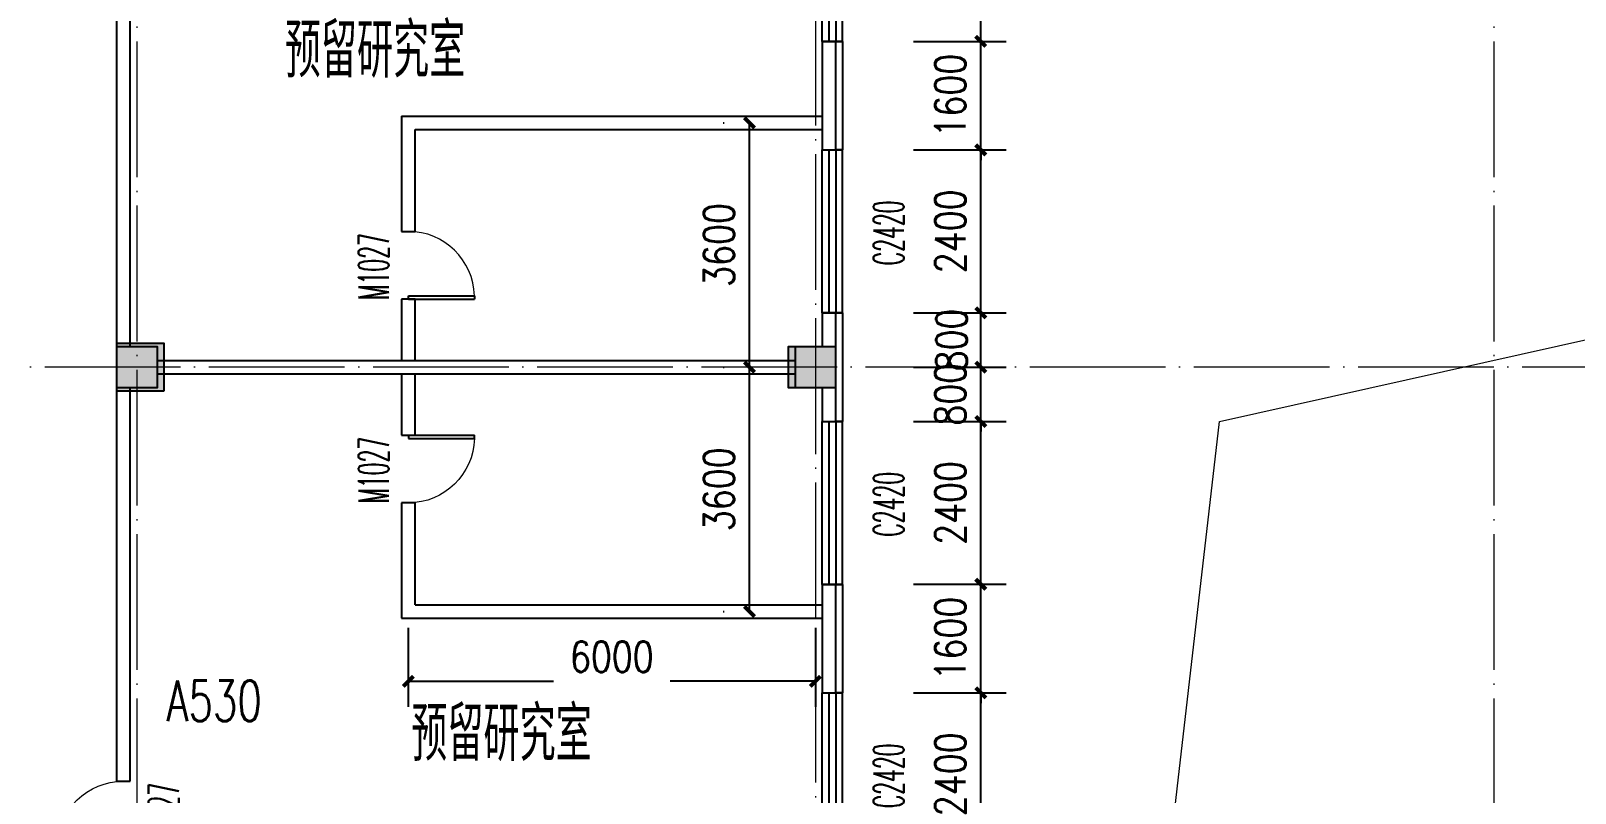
# Model space of a CAD drawing. Extents: x 1417642 to 3570900, y 124798 to 1191112.
# Drawn here: x 1455839 to 1478603, y 202557 to 213787 of the extents above; entities that cross this region are included whole.
import ezdxf

# ---------------------------------------------------------------- set-up
doc = ezdxf.new("R2010")
doc.units = 0
doc.header["$LTSCALE"] = 1000
doc.header["$MEASUREMENT"] = 0
doc.linetypes.add('DOTE', pattern=[2.42, 2, -0.2, 0.02, -0.2])
doc.layers.get('0').update_dxf_attribs({"linetype": 'CONTINUOUS'})
doc.layers.get('Defpoints').update_dxf_attribs({"linetype": 'CONTINUOUS'})
for name, color, linetype in [('colu', 2, 'CONTINUOUS'), ('COLUMN', 9, 'CONTINUOUS'), ('DOTE', 1, 'DOTE'), ('PUB_DIM', 3, 'CONTINUOUS'), ('PUB_HATCH', 8, 'CONTINUOUS'), ('PUB_TEXT', 40, 'CONTINUOUS'), ('STAIR', 2, 'CONTINUOUS'), ('SURFACE', 6, 'CONTINUOUS'), ('tiaozheng', 20, 'CONTINUOUS'), ('WALL', 4, 'CONTINUOUS'), ('WALL-MOVE', 6, 'CONTINUOUS'), ('WINDOW', 2, 'CONTINUOUS'), ('WINDOW_TEXT', 7, 'CONTINUOUS'), ('填充', 252, 'CONTINUOUS'), ('柱填充', 8, 'CONTINUOUS')]:
    doc.layers.add(name, color=color, linetype=linetype)
doc.styles.add('_TCH_WINDOW', font='ROMANS.shx', dxfattribs={"width": 0.7, "height": 400, "bigfont": 'Z.shx'})
doc.styles.add('DIM_FONT', font='SIMPLEX.shx', dxfattribs={"width": 0.8})
doc.styles.add('Z', font='ROMANS', dxfattribs={"width": 0.7, "bigfont": 'Z'})
doc.dimstyles.new('DIMN150', dxfattribs={"dimscale": 1.5, "dimtxt": 300, "dimasz": 100, "dimexe": 250, "dimexo": 300, "dimgap": 150, "dimtad": 1, "dimdec": 0, "dimzin": 0, "dimdsep": 46, "dimtxsty": 'DIM_FONT', "dimblk": 'ARCHTICK', "dimcen": 0.09, "dimdle": 1.5, "dimclrt": 7, "dimazin": 2, "dimtfac": 1, "dimtdec": 0, "dimtix": 1, "dimtmove": 2, "dimatfit": 3, "dimldrblk": 'ARCHTICK', "dimfxl": 1, "dimtolj": 1, "dimtzin": 0, "dimarcsym": 0})

# ---------------------------------------------------------------- blocks, each defined once
blk = doc.blocks.new('896')
at = {"layer": '柱填充'}
h = blk.add_hatch(color=256, dxfattribs=at)
h.paths.add_polyline_path([(1580873, 568265), (1580873, 568965), (1580273, 568965), (1580273, 568265)])
h.paths.add_polyline_path([(1572873, 568265), (1572873, 568965), (1572273, 568965), (1572273, 568265)])
h.paths.add_polyline_path([(1564873, 568265), (1564873, 568965), (1564273, 568965), (1564273, 568265)])
h.paths.add_polyline_path([(1556873, 568265), (1556873, 568965), (1556273, 568965), (1556273, 568265)])
h.paths.add_polyline_path([(1546873, 568265), (1546873, 568965), (1546273, 568965), (1546273, 568265)])
h.paths.add_polyline_path([(1536873, 568265), (1536873, 568965), (1536273, 568965), (1536273, 568265)])
h.paths.add_polyline_path([(1533273, 568265), (1533273, 568965), (1532673, 568965), (1532673, 568265)])
h.paths.add_polyline_path([(1523273, 568365), (1523273, 568965), (1522673, 568965), (1522673, 568365)])
h.paths.add_polyline_path([(1590123, 558965), (1589423, 558965), (1589423, 558365), (1590123, 558365)])
h.paths.add_polyline_path([(1580923, 558365), (1580923, 559065), (1580223, 559065), (1580223, 558365)])
h.paths.add_polyline_path([(1572923, 558365), (1572923, 559065), (1572223, 559065), (1572223, 558365)])
h.paths.add_polyline_path([(1564923, 558365), (1564923, 559065), (1564223, 559065), (1564223, 558365)])
h.paths.add_polyline_path([(1556923, 558365), (1556923, 559065), (1556223, 559065), (1556223, 558365)])
h.paths.add_polyline_path([(1546923, 558365), (1546923, 559065), (1546223, 559065), (1546223, 558365)])
h.paths.add_polyline_path([(1536873, 558365), (1536873, 558965), (1536273, 558965), (1536273, 558365)])
h.paths.add_polyline_path([(1533273, 558365), (1533273, 558965), (1532673, 558965), (1532673, 558365)])
h.paths.add_polyline_path([(1523372, 558965), (1522672, 558965), (1522672, 558365), (1523372, 558365)])
h.paths.add_polyline_path([(1590123, 554765), (1590123, 555365), (1589523, 555365), (1589523, 554765)])
h.paths.add_polyline_path([(1580873, 554765), (1580873, 555365), (1580273, 555365), (1580273, 554765)])
h.paths.add_polyline_path([(1572873, 554765), (1572873, 555365), (1572273, 555365), (1572273, 554765)])
h.paths.add_polyline_path([(1564873, 554765), (1564873, 555365), (1564273, 555365), (1564273, 554765)])
h.paths.add_polyline_path([(1556873, 554765), (1556873, 555365), (1556273, 555365), (1556273, 554765)])
h.paths.add_polyline_path([(1546873, 554765), (1546873, 555365), (1546273, 555365), (1546273, 554765)])
h.paths.add_polyline_path([(1536873, 554765), (1536873, 555365), (1536273, 555365), (1536273, 554765)])
h.paths.add_polyline_path([(1533273, 554765), (1533273, 555365), (1532673, 555365), (1532673, 554765)])
h.paths.add_polyline_path([(1523372, 555365), (1522672, 555365), (1522672, 554765), (1523372, 554765)])
h.paths.add_polyline_path([(1590123, 546765), (1590123, 547365), (1589523, 547365), (1589523, 546765)])
h.paths.add_polyline_path([(1580873, 546765), (1580873, 547365), (1580273, 547365), (1580273, 546765)])
h.paths.add_polyline_path([(1572873, 546765), (1572873, 547365), (1572273, 547365), (1572273, 546765)])
h.paths.add_polyline_path([(1564873, 546765), (1564873, 547365), (1564273, 547365), (1564273, 546765)])
h.paths.add_polyline_path([(1556873, 546765), (1556873, 547365), (1556273, 547365), (1556273, 546765)])
h.paths.add_polyline_path([(1546873, 546715), (1546873, 547415), (1546173, 547415), (1546173, 546715)])
h.paths.add_polyline_path([(1536973, 546715), (1536973, 547415), (1536273, 547415), (1536273, 546715)])
h.paths.add_polyline_path([(1533273, 546715), (1533273, 547415), (1532573, 547415), (1532573, 546715)])
h.paths.add_polyline_path([(1523372, 547365), (1522672, 547365), (1522672, 546765), (1523372, 546765)])
h.paths.add_polyline_path([(1546873, 539365), (1546173, 539365), (1546173, 538765), (1546873, 538765)])
h.paths.add_polyline_path([(1536973, 538715), (1536973, 539415), (1536273, 539415), (1536273, 538715)])
h.paths.add_polyline_path([(1533273, 538715), (1533273, 539415), (1532573, 539415), (1532573, 538715)])
h.paths.add_polyline_path([(1523372, 539365), (1522672, 539365), (1522672, 538765), (1523372, 538765)])
h.paths.add_polyline_path([(1546873, 531365), (1546173, 531365), (1546173, 530765), (1546873, 530765)])
h.paths.add_polyline_path([(1536973, 530715), (1536973, 531415), (1536273, 531415), (1536273, 530715)])
h.paths.add_polyline_path([(1533273, 530715), (1533273, 531415), (1532573, 531415), (1532573, 530715)])
h.paths.add_polyline_path([(1523372, 531365), (1522672, 531365), (1522672, 530765), (1523372, 530765)])
h.paths.add_polyline_path([(1546873, 523365), (1546173, 523365), (1546173, 522765), (1546873, 522765)])
h.paths.add_polyline_path([(1536973, 522715), (1536973, 523415), (1536273, 523415), (1536273, 522715)])
h.paths.add_polyline_path([(1533273, 522715), (1533273, 523415), (1532573, 523415), (1532573, 522715)])
h.paths.add_polyline_path([(1523372, 523365), (1522672, 523365), (1522672, 522765), (1523372, 522765)])
h.paths.add_polyline_path([(1546873, 515365), (1546173, 515365), (1546173, 514765), (1546873, 514765)])
h.paths.add_polyline_path([(1536973, 514715), (1536973, 515415), (1536273, 515415), (1536273, 514715)])
h.paths.add_polyline_path([(1533273, 514715), (1533273, 515415), (1532573, 515415), (1532573, 514715)])
h.paths.add_polyline_path([(1523372, 515365), (1522672, 515365), (1522672, 514765), (1523372, 514765)])
h.paths.add_polyline_path([(1546873, 507365), (1546173, 507365), (1546173, 506765), (1546873, 506765)])
h.paths.add_polyline_path([(1536973, 506715), (1536973, 507415), (1536273, 507415), (1536273, 506715)])
h.paths.add_polyline_path([(1533273, 506715), (1533273, 507415), (1532573, 507415), (1532573, 506715)])
h.paths.add_polyline_path([(1523372, 507365), (1522672, 507365), (1522672, 506765), (1523372, 506765)])
h.paths.add_polyline_path([(1546873, 499365), (1546173, 499365), (1546173, 498765), (1546873, 498765)])
h.paths.add_polyline_path([(1536973, 498715), (1536973, 499415), (1536273, 499415), (1536273, 498715)])
h.paths.add_polyline_path([(1533273, 498715), (1533273, 499415), (1532573, 499415), (1532573, 498715)])
h.paths.add_polyline_path([(1523372, 499365), (1522672, 499365), (1522672, 498765), (1523372, 498765)])
h.paths.add_polyline_path([(1546873, 490765), (1546873, 491365), (1546273, 491365), (1546273, 490765)])
h.paths.add_polyline_path([(1536873, 490765), (1536873, 491365), (1536273, 491365), (1536273, 490765)])
h.paths.add_polyline_path([(1533273, 490765), (1533273, 491365), (1532673, 491365), (1532673, 490765)])
h.paths.add_polyline_path([(1523273, 490765), (1523273, 491365), (1522673, 491365), (1522673, 490765)])
at = {"layer": 'colu'}
for points in [[(1536973, 538715), (1536973, 539415), (1536273, 539415), (1536273, 538715)], [(1546873, 539365), (1546173, 539365), (1546173, 538765), (1546873, 538765)]]:
    blk.add_lwpolyline(points, close=True, dxfattribs=at)
blk = doc.blocks.new('_ArchTick')
at = {"color": 0, "linetype": 'ByBlock', "const_width": 0.4}
blk.add_lwpolyline([(-0.5, -0.5), (0.5, 0.5)], dxfattribs=at)
blk = doc.blocks.new('*D361')
at = {"layer": 'Defpoints', "color": 0}
for p in [(1461403, 205440), (1467403, 205440), (1467403, 204204)]:
    blk.add_point(p, dxfattribs=at)
at = {"layer": 'PUB_DIM', "color": 0, "lineweight": -2}
for p, q in [((1461403, 204990), (1461403, 203829)), ((1467403, 204990), (1467403, 203829)), ((1461401, 204204), (1463544, 204204)), ((1467405, 204204), (1465262, 204204))]:
    blk.add_line(p, q, dxfattribs=at)
at = {"layer": 'PUB_DIM', "color": 0, "lineweight": -2, "xscale": 150, "yscale": 150, "zscale": 150, "rotation": 180}
blk.add_blockref('_ArchTick', (1461403, 204204), dxfattribs=at)
at = {"layer": 'PUB_DIM', "color": 0, "lineweight": -2, "xscale": 150, "yscale": 150, "zscale": 150}
blk.add_blockref('_ArchTick', (1467403, 204204), dxfattribs=at)
at = {"layer": 'PUB_DIM', "color": 7, "insert": (1464403, 204565), "char_height": 450, "attachment_point": 5, "style": 'DIM_FONT'}
blk.add_mtext('\\A1;6000', dxfattribs=at)
blk = doc.blocks.new('*D362')
at = {"layer": 'Defpoints', "color": 0}
for p in [(1466433, 208833), (1466493, 208833), (1466493, 205233)]:
    blk.add_point(p, dxfattribs=at)
at = {"layer": 'PUB_DIM', "color": 0, "lineweight": -2}
for p, q in [((1466043, 208833), (1466058, 208833)), ((1466433, 205230), (1466433, 208835)), ((1466043, 205233), (1466058, 205233))]:
    blk.add_line(p, q, dxfattribs=at)
at = {"layer": 'PUB_DIM', "color": 0, "lineweight": -2, "xscale": 150, "yscale": 150, "zscale": 150}
for p, rotation in [((1466433, 208833), 90), ((1466433, 205233), 270)]:
    blk.add_blockref('_ArchTick', p, dxfattribs=dict(at, rotation=rotation))
at = {"layer": 'PUB_DIM', "color": 7, "insert": (1465983, 207033), "char_height": 450, "attachment_point": 5, "rotation": 90, "style": 'DIM_FONT'}
blk.add_mtext('\\A1;3600', dxfattribs=at)
blk = doc.blocks.new('*D363')
at = {"layer": 'Defpoints', "color": 0}
for p in [(1466433, 212433), (1466493, 212433), (1466493, 208833)]:
    blk.add_point(p, dxfattribs=at)
at = {"layer": 'PUB_DIM', "color": 0, "lineweight": -2}
for p, q in [((1466043, 212433), (1466058, 212433)), ((1466433, 208830), (1466433, 212435)), ((1466043, 208833), (1466058, 208833))]:
    blk.add_line(p, q, dxfattribs=at)
at = {"layer": 'PUB_DIM', "color": 0, "lineweight": -2, "xscale": 150, "yscale": 150, "zscale": 150}
for p, rotation in [((1466433, 212433), 90), ((1466433, 208833), 270)]:
    blk.add_blockref('_ArchTick', p, dxfattribs=dict(at, rotation=rotation))
at = {"layer": 'PUB_DIM', "color": 7, "insert": (1465983, 210633), "char_height": 450, "attachment_point": 5, "rotation": 90, "style": 'DIM_FONT'}
blk.add_mtext('\\A1;3600', dxfattribs=at)
blk = doc.blocks.new('*D594')
at = {"layer": 'Defpoints', "color": 0}
for p in [(1468402, 204033), (1469842, 204033), (1468402, 201633)]:
    blk.add_point(p, dxfattribs=at)
at = {"layer": 'PUB_DIM', "color": 0, "lineweight": -2}
for p, q in [((1468852, 204033), (1470217, 204033)), ((1469842, 201630), (1469842, 204035)), ((1468852, 201633), (1470217, 201633))]:
    blk.add_line(p, q, dxfattribs=at)
at = {"layer": 'PUB_DIM', "color": 0, "lineweight": -2, "xscale": 150, "yscale": 150, "zscale": 150}
for p, rotation in [((1469842, 204033), 90), ((1469842, 201633), 270)]:
    blk.add_blockref('_ArchTick', p, dxfattribs=dict(at, rotation=rotation))
at = {"layer": 'PUB_DIM', "color": 7, "insert": (1469392, 202833), "char_height": 450, "attachment_point": 5, "rotation": 90, "style": 'DIM_FONT'}
blk.add_mtext('\\A1;2400', dxfattribs=at)
blk = doc.blocks.new('*D595')
at = {"layer": 'Defpoints', "color": 0}
for p in [(1468402, 205633), (1469842, 205633), (1468402, 204033)]:
    blk.add_point(p, dxfattribs=at)
at = {"layer": 'PUB_DIM', "color": 0, "lineweight": -2}
for p, q in [((1468852, 205633), (1470217, 205633)), ((1469842, 205633), (1469842, 205783)), ((1469842, 204033), (1469842, 205633)), ((1468852, 204033), (1470217, 204033)), ((1469842, 204033), (1469842, 203883))]:
    blk.add_line(p, q, dxfattribs=at)
at = {"layer": 'PUB_DIM', "color": 0, "lineweight": -2, "xscale": 150, "yscale": 150, "zscale": 150}
for p, rotation in [((1469842, 205633), 270), ((1469842, 204033), 90)]:
    blk.add_blockref('_ArchTick', p, dxfattribs=dict(at, rotation=rotation))
at = {"layer": 'PUB_DIM', "color": 7, "insert": (1469392, 204833), "char_height": 450, "attachment_point": 5, "rotation": 90, "style": 'DIM_FONT'}
blk.add_mtext('\\A1;1600', dxfattribs=at)
blk = doc.blocks.new('*D596')
at = {"layer": 'Defpoints', "color": 0}
for p in [(1468402, 208033), (1469842, 208033), (1468402, 205633)]:
    blk.add_point(p, dxfattribs=at)
at = {"layer": 'PUB_DIM', "color": 0, "lineweight": -2}
for p, q in [((1468852, 208033), (1470217, 208033)), ((1469842, 205630), (1469842, 208035)), ((1468852, 205633), (1470217, 205633))]:
    blk.add_line(p, q, dxfattribs=at)
at = {"layer": 'PUB_DIM', "color": 0, "lineweight": -2, "xscale": 150, "yscale": 150, "zscale": 150}
for p, rotation in [((1469842, 208033), 90), ((1469842, 205633), 270)]:
    blk.add_blockref('_ArchTick', p, dxfattribs=dict(at, rotation=rotation))
at = {"layer": 'PUB_DIM', "color": 7, "insert": (1469392, 206833), "char_height": 450, "attachment_point": 5, "rotation": 90, "style": 'DIM_FONT'}
blk.add_mtext('\\A1;2400', dxfattribs=at)
blk = doc.blocks.new('*D597')
at = {"layer": 'Defpoints', "color": 0}
for p in [(1468402, 208833), (1469842, 208833), (1468402, 208033)]:
    blk.add_point(p, dxfattribs=at)
at = {"layer": 'PUB_DIM', "color": 0, "lineweight": -2}
for p, q in [((1469842, 208833), (1469842, 208983)), ((1468852, 208833), (1470217, 208833)), ((1469842, 208033), (1469842, 208833)), ((1468852, 208033), (1470217, 208033)), ((1469842, 208033), (1469842, 207883))]:
    blk.add_line(p, q, dxfattribs=at)
at = {"layer": 'PUB_DIM', "color": 0, "lineweight": -2, "xscale": 150, "yscale": 150, "zscale": 150}
for p, rotation in [((1469842, 208833), 270), ((1469842, 208033), 90)]:
    blk.add_blockref('_ArchTick', p, dxfattribs=dict(at, rotation=rotation))
at = {"layer": 'PUB_DIM', "color": 7, "insert": (1469392, 208433), "char_height": 450, "attachment_point": 5, "rotation": 90, "style": 'DIM_FONT'}
blk.add_mtext('\\A1;800', dxfattribs=at)
blk = doc.blocks.new('*D598')
at = {"layer": 'Defpoints', "color": 0}
for p in [(1468402, 209633), (1469842, 209633), (1468402, 208833)]:
    blk.add_point(p, dxfattribs=at)
at = {"layer": 'PUB_DIM', "color": 0, "lineweight": -2}
for p, q in [((1468852, 209633), (1470217, 209633)), ((1469842, 208830), (1469842, 209635)), ((1468852, 208833), (1470217, 208833))]:
    blk.add_line(p, q, dxfattribs=at)
at = {"layer": 'PUB_DIM', "color": 0, "lineweight": -2, "xscale": 150, "yscale": 150, "zscale": 150}
for p, rotation in [((1469842, 209633), 90), ((1469842, 208833), 270)]:
    blk.add_blockref('_ArchTick', p, dxfattribs=dict(at, rotation=rotation))
at = {"layer": 'PUB_DIM', "color": 7, "insert": (1469411, 209233), "char_height": 450, "attachment_point": 5, "rotation": 90, "style": 'DIM_FONT'}
blk.add_mtext('\\A1;800', dxfattribs=at)
blk = doc.blocks.new('*D599')
at = {"layer": 'Defpoints', "color": 0}
for p in [(1468402, 212033), (1469842, 212033), (1468402, 209633)]:
    blk.add_point(p, dxfattribs=at)
at = {"layer": 'PUB_DIM', "color": 0, "lineweight": -2}
for p, q in [((1468852, 212033), (1470217, 212033)), ((1469842, 209630), (1469842, 212035)), ((1468852, 209633), (1470217, 209633))]:
    blk.add_line(p, q, dxfattribs=at)
at = {"layer": 'PUB_DIM', "color": 0, "lineweight": -2, "xscale": 150, "yscale": 150, "zscale": 150}
for p, rotation in [((1469842, 212033), 90), ((1469842, 209633), 270)]:
    blk.add_blockref('_ArchTick', p, dxfattribs=dict(at, rotation=rotation))
at = {"layer": 'PUB_DIM', "color": 7, "insert": (1469392, 210833), "char_height": 450, "attachment_point": 5, "rotation": 90, "style": 'DIM_FONT'}
blk.add_mtext('\\A1;2400', dxfattribs=at)
blk = doc.blocks.new('*D600')
at = {"layer": 'Defpoints', "color": 0}
for p in [(1468402, 213633), (1469842, 213633), (1468402, 212033)]:
    blk.add_point(p, dxfattribs=at)
at = {"layer": 'PUB_DIM', "color": 0, "lineweight": -2}
for p, q in [((1469842, 213633), (1469842, 213783)), ((1468852, 213633), (1470217, 213633)), ((1469842, 212033), (1469842, 213633)), ((1468852, 212033), (1470217, 212033)), ((1469842, 212033), (1469842, 211883))]:
    blk.add_line(p, q, dxfattribs=at)
at = {"layer": 'PUB_DIM', "color": 0, "lineweight": -2, "xscale": 150, "yscale": 150, "zscale": 150}
for p, rotation in [((1469842, 213633), 270), ((1469842, 212033), 90)]:
    blk.add_blockref('_ArchTick', p, dxfattribs=dict(at, rotation=rotation))
at = {"layer": 'PUB_DIM', "color": 7, "insert": (1469392, 212833), "char_height": 450, "attachment_point": 5, "rotation": 90, "style": 'DIM_FONT'}
blk.add_mtext('\\A1;1600', dxfattribs=at)
blk = doc.blocks.new('*D601')
at = {"layer": 'Defpoints', "color": 0}
for p in [(1468402, 215833), (1469842, 215833), (1468402, 213633)]:
    blk.add_point(p, dxfattribs=at)
at = {"layer": 'PUB_DIM', "color": 0, "lineweight": -2}
for p, q in [((1468852, 215833), (1470217, 215833)), ((1469842, 213630), (1469842, 215835)), ((1468852, 213633), (1470217, 213633))]:
    blk.add_line(p, q, dxfattribs=at)
at = {"layer": 'PUB_DIM', "color": 0, "lineweight": -2, "xscale": 150, "yscale": 150, "zscale": 150}
for p, rotation in [((1469842, 215833), 90), ((1469842, 213633), 270)]:
    blk.add_blockref('_ArchTick', p, dxfattribs=dict(at, rotation=rotation))
at = {"layer": 'PUB_DIM', "color": 7, "insert": (1469392, 214733), "char_height": 450, "attachment_point": 5, "rotation": 90, "style": 'DIM_FONT'}
blk.add_mtext('\\A1;2200', dxfattribs=at)
blk = doc.blocks.new('_FZH')
blk.add_lwpolyline([(-0.5, -0.5), (0.5, -0.5), (0.5, 0.5), (-0.5, 0.5)], close=True)
at = {"layer": 'PUB_HATCH'}
blk.add_solid([(-0.5, -0.5), (0.5, -0.5), (-0.5, 0.5), (0.5, 0.5)], dxfattribs=at)
blk = doc.blocks.new('$TCHSYS$WIN2D')
for p, q in [((-0.5, 0.5), (0.5, 0.5)), ((-0.5, 0.5), (-0.5, -0.5)), ((0.5, 0.5), (0.5, -0.5)), ((0.5, 0.1667), (-0.5, 0.1667)), ((0.5, -0.1667), (-0.5, -0.1667)), ((-0.5, -0.5), (0.5, -0.5))]:
    blk.add_line(p, q)
blk = doc.blocks.new('$DorLib2D$00000001')
for p, q in [((0.45, 0.975), (0.5, 0.975)), ((0.45, 0), (0.45, 0.975)), ((0.5, 0), (0.5, 0.975)), ((0.5, 0), (0.45, 0))]:
    blk.add_line(p, q)
at = {"lineweight": 13}
blk.add_arc((0.475, 0), 0.975, 91.4693, 180, dxfattribs=at)

msp = doc.modelspace()

# ---------------------------------------------------------------- linework, layer by layer
at = {"layer": 'DOTE', "lineweight": 0}
for points in [[(1467403.1, 243432.7), (1467403.1, 132632.2)], [(1457403.1, 242672.6), (1457403.1, 132632.2)], [(1477403.1, 242672.6), (1477403.1, 132632.2)], [(1501603.1, 208832.7), (1432076.7, 208832.7)]]:
    msp.add_lwpolyline(points, dxfattribs=at)
at = {"layer": 'STAIR', "lineweight": 0}
msp.add_lwpolyline([(1467803.6, 159832.7), (1473358.8, 208032.7), (1511003.1, 216432.7)], dxfattribs=at)
at = {"layer": 'SURFACE'}
for p, q in [((1467803.1, 213632.7), (1467703.1, 213632.7)), ((1467803.1, 213632.7), (1467803.1, 212432.7)), ((1467803.1, 212432.7), (1467803.1, 212032.7)), ((1467803.1, 212032.7), (1467703.1, 212032.7)), ((1467803.1, 209632.7), (1467703.1, 209632.7)), ((1467803.1, 209632.7), (1467803.1, 208832.7)), ((1467803.1, 208832.7), (1467803.1, 208032.7)), ((1467803.1, 208032.7), (1467703.1, 208032.7)), ((1467803.1, 205632.7), (1467703.1, 205632.7)), ((1467803.1, 205632.7), (1467803.1, 205232.7)), ((1467803.1, 205232.7), (1467803.1, 204032.7)), ((1467803.1, 204032.7), (1467703.1, 204032.7))]:
    msp.add_line(p, q, dxfattribs=at)
at = {"layer": 'WALL'}
for p, q in [((1457103.1, 214932.7), (1457103.1, 209132.7)), ((1457303.1, 209132.7), (1457303.1, 214932.7)), ((1467703.1, 213632.7), (1467503.1, 213632.7)), ((1467503.1, 213632.7), (1467503.1, 212432.7)), ((1467703.1, 212432.7), (1467703.1, 213632.7)), ((1467503.1, 212432.7), (1467503.1, 212032.7)), ((1467703.1, 212032.7), (1467703.1, 212432.7)), ((1467503.1, 212032.7), (1467703.1, 212032.7)), ((1467703.1, 209632.7), (1467503.1, 209632.7)), ((1467503.1, 209632.7), (1467503.1, 209132.7)), ((1467703.1, 209132.7), (1467703.1, 209632.7)), ((1457703.1, 208932.7), (1461403.1, 208932.7)), ((1461403.1, 208932.7), (1467103.1, 208932.7)), ((1457103.1, 208532.7), (1457103.1, 202732.7)), ((1457303.1, 202732.7), (1457303.1, 208532.7)), ((1457703.1, 208732.7), (1461403.1, 208732.7)), ((1461403.1, 208732.7), (1467103.1, 208732.7)), ((1467503.1, 208532.7), (1467503.1, 208032.7)), ((1467703.1, 208032.7), (1467703.1, 208532.7)), ((1467503.1, 208032.7), (1467703.1, 208032.7)), ((1467703.1, 205632.7), (1467503.1, 205632.7)), ((1467503.1, 205632.7), (1467503.1, 205232.7)), ((1467703.1, 205232.7), (1467703.1, 205632.7)), ((1467503.1, 205232.7), (1467503.1, 204032.7)), ((1467703.1, 204032.7), (1467703.1, 205232.7)), ((1467503.1, 204032.7), (1467703.1, 204032.7)), ((1457103.1, 202732.7), (1457303.1, 202732.7))]:
    msp.add_line(p, q, dxfattribs=at)
at = {"layer": 'WALL-MOVE'}
for p, q in [((1461303.1, 212532.7), (1461303.1, 210832.7)), ((1461303.1, 212532.7), (1467503.1, 212532.7)), ((1461503.1, 210832.7), (1461503.1, 212332.7)), ((1461503.1, 212332.7), (1467503.1, 212332.7)), ((1461303.1, 210832.7), (1461503.1, 210832.7)), ((1461503.1, 209832.7), (1461303.1, 209832.7)), ((1461303.1, 209832.7), (1461303.1, 208932.7)), ((1461503.1, 208932.7), (1461503.1, 209832.7)), ((1461303.1, 208732.7), (1461303.1, 207832.7)), ((1461503.1, 207832.7), (1461503.1, 208732.7)), ((1461303.1, 207832.7), (1461503.1, 207832.7)), ((1461503.1, 206832.7), (1461303.1, 206832.7)), ((1461303.1, 206832.7), (1461303.1, 205132.7)), ((1461503.1, 205332.7), (1461503.1, 206832.7)), ((1461303.1, 205132.7), (1467503.1, 205132.7)), ((1461503.1, 205332.7), (1467503.1, 205332.7))]:
    msp.add_line(p, q, dxfattribs=at)

# ---------------------------------------------------------------- block references
at = {"layer": 'COLUMN', "lineweight": 0, "xscale": 600, "yscale": 600, "zscale": 600}
for p in [(1457403.1, 208832.7), (1467403.1, 208832.7)]:
    msp.add_blockref('_FZH', p, dxfattribs=at)
at = {"layer": 'tiaozheng'}
msp.add_blockref('896', (-79169.7, -330232.4), dxfattribs=at)
at = {"layer": 'WINDOW', "color": 2}
ref = msp.add_blockref('$TCHSYS$WIN2D', (1467653.1, 214732.7), dxfattribs=dict(at, xscale=-2200, yscale=-300, zscale=-2200, rotation=270.0000000000036))
ref.add_attrib('A', 'C2220', (1467266.4, 214334), dxfattribs={"layer": 'WINDOW_TEXT', "color": 2, "height": 446.25, "rotation": 90, "style": '_TCH_WINDOW', "width": 0.494118})
ref = msp.add_blockref('$TCHSYS$WIN2D', (1467653.1, 210832.7), dxfattribs=dict(at, xscale=-2400, yscale=-300, zscale=-2400, rotation=270))
ref.add_attrib('A', 'C2420', (1468706, 210334), dxfattribs={"layer": 'WINDOW_TEXT', "color": 2, "height": 446.25, "rotation": 90, "style": '_TCH_WINDOW', "width": 0.494118})
at = {"layer": 'WINDOW', "lineweight": 0}
ref = msp.add_blockref('$DorLib2D$00000001', (1461403.1, 210332.7), dxfattribs=dict(at, xscale=-1000, yscale=-1000, zscale=-1000, rotation=90))
ref.add_attrib('A', 'M1027', (1461113.7, 209823.5), dxfattribs={"layer": 'WINDOW_TEXT', "lineweight": 0, "height": 446.25, "rotation": 90, "style": '_TCH_WINDOW', "width": 0.494118})
at = {"layer": 'WINDOW', "color": 2}
ref = msp.add_blockref('$TCHSYS$WIN2D', (1467653.1, 206832.7), dxfattribs=dict(at, xscale=-2400, yscale=-300, zscale=-2400, rotation=270))
ref.add_attrib('A', 'C2420', (1468706, 206334), dxfattribs={"layer": 'WINDOW_TEXT', "color": 2, "height": 446.25, "rotation": 90, "style": '_TCH_WINDOW', "width": 0.494118})
at = {"layer": 'WINDOW', "lineweight": 0}
ref = msp.add_blockref('$DorLib2D$00000001', (1461403.1, 207332.7), dxfattribs=dict(at, xscale=-1000, yscale=1000, zscale=-1000, rotation=270))
ref.add_attrib('A', 'M1027', (1461113.7, 206823.5), dxfattribs={"layer": 'WINDOW_TEXT', "lineweight": 0, "height": 446.25, "rotation": 90, "style": '_TCH_WINDOW', "width": 0.494118})
at = {"layer": 'WINDOW', "color": 2}
ref = msp.add_blockref('$TCHSYS$WIN2D', (1467653.1, 202832.7), dxfattribs=dict(at, xscale=-2400, yscale=-300, zscale=-2400, rotation=270))
ref.add_attrib('A', 'C2420', (1468706, 202334), dxfattribs={"layer": 'WINDOW_TEXT', "color": 2, "height": 446.25, "rotation": 90, "style": '_TCH_WINDOW', "width": 0.494118})
at = {"layer": 'WINDOW', "lineweight": 0}
ref = msp.add_blockref('$DorLib2D$00000001', (1457203.1, 202232.7), dxfattribs=dict(at, xscale=-1000, yscale=1000, zscale=-1000, rotation=90.00000000000165))
ref.add_attrib('A', 'M1027', (1458019.9, 201723.5), dxfattribs={"layer": 'WINDOW_TEXT', "lineweight": 0, "height": 446.25, "rotation": 90, "style": '_TCH_WINDOW', "width": 0.494118})

# ---------------------------------------------------------------- texts
at = {"layer": 'PUB_TEXT', "color": 1, "lineweight": 60, "style": 'Z', "width": 0.7}
msp.add_text('A530', height=600, dxfattribs=at).set_placement((1457839, 203616.2))
at = {"layer": '填充', "char_height": 600, "width": 2747.49, "attachment_point": 2, "style": '_TCH_WINDOW'}
for insert in [(1460912, 213898.7), (1462776.8, 203829.4)]:
    msp.add_mtext('{\\H1.333x;\\C3;预留研究室}', dxfattribs=dict(at, insert=insert))

# ---------------------------------------------------------------- dimensions: what is measured, and where the dimension line sits
at = {"layer": 'PUB_DIM'}
for p1, p2, distance, picture, middle in [((1468401.9, 213632.7), (1468401.9, 215832.7), -1440, '*D601', (1469391.9, 214732.7)), ((1468401.9, 212032.7), (1468401.9, 213632.7), -1440, '*D600', (1469391.9, 212832.7)), ((1466492.5, 208832.7), (1466492.5, 212432.7), 60, '*D363', (1465982.5, 210632.7)), ((1468401.9, 209632.7), (1468401.9, 212032.7), -1440, '*D599', (1469391.9, 210832.7)), ((1468401.9, 208032.7), (1468401.9, 208832.7), -1440, '*D597', (1469391.9, 208432.7)), ((1466492.5, 205232.7), (1466492.5, 208832.7), 60, '*D362', (1465982.5, 207032.7)), ((1468401.9, 205632.7), (1468401.9, 208032.7), -1440, '*D596', (1469391.9, 206832.7)), ((1468401.9, 204032.7), (1468401.9, 205632.7), -1440, '*D595', (1469391.9, 204832.7)), ((1468401.9, 201632.7), (1468401.9, 204032.7), -1440, '*D594', (1469391.9, 202832.7))]:
    dim = msp.add_aligned_dim(p1=p1, p2=p2, distance=distance, dimstyle='DIMN150', dxfattribs=at)
    dim.commit()
    dim.dimension.update_dxf_attribs({"geometry": picture, "text_midpoint": middle})
for base, p1, p2, angle, picture, middle in [((1469841.9, 209632.7), (1468401.9, 208832.7), (1468401.9, 209632.7), 90, '*D598', (1469411, 209232.7)), ((1467403.1, 204204.4), (1461403.1, 205439.9), (1467403.1, 205439.9), 0, '*D361', (1464403.1, 204564.6))]:
    dim = msp.add_linear_dim(base=base, p1=p1, p2=p2, angle=angle, dimstyle='DIMN150', dxfattribs=at)
    dim.commit()
    dim.dimension.update_dxf_attribs({"geometry": picture, "text_midpoint": middle, "dimtype": 129})

doc.saveas('drawing.dxf')
